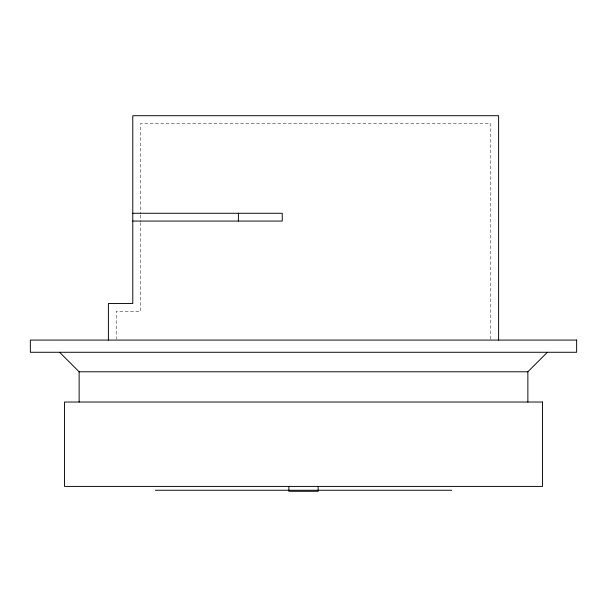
<?xml version="1.0" encoding="UTF-8"?>
<svg xmlns="http://www.w3.org/2000/svg" width="607" height="607" viewBox="0 0 607 607"><rect width="100%" height="100%" fill="white"/><g stroke="black" fill="none" stroke-linecap="round" stroke-linejoin="round"><path stroke-width="0.46" stroke-dasharray="3.04 2.28" d="M490.805 339.138L490.805 123.517L140.589 123.517L140.589 214.104M140.589 215.053L140.589 221.654M140.589 222.602L140.589 311.308L116.195 311.308L116.195 339.154"/><path stroke-width="0.91" d="M59.615 352.28L79.13 371.788L527.87 371.788L547.385 352.28M132.781 213.262L282.247 213.262L282.247 221.069L132.781 221.069M155.354 490.251L451.646 490.251M527.87 371.788L527.87 402.031M498.605 340.079L498.605 115.709L132.781 115.709L132.781 303.5L108.395 303.5L108.395 340.079M318.136 486.412L318.136 491.291L288.864 491.291L288.864 486.412M238.384 213.262L238.384 221.069M79.13 371.788L79.13 402.031M576.65 340.079L30.35 340.079L30.35 352.28L576.65 352.28L576.65 340.079M542.506 402.031L64.494 402.031L64.494 486.412L542.506 486.412L542.506 402.031"/></g></svg>
